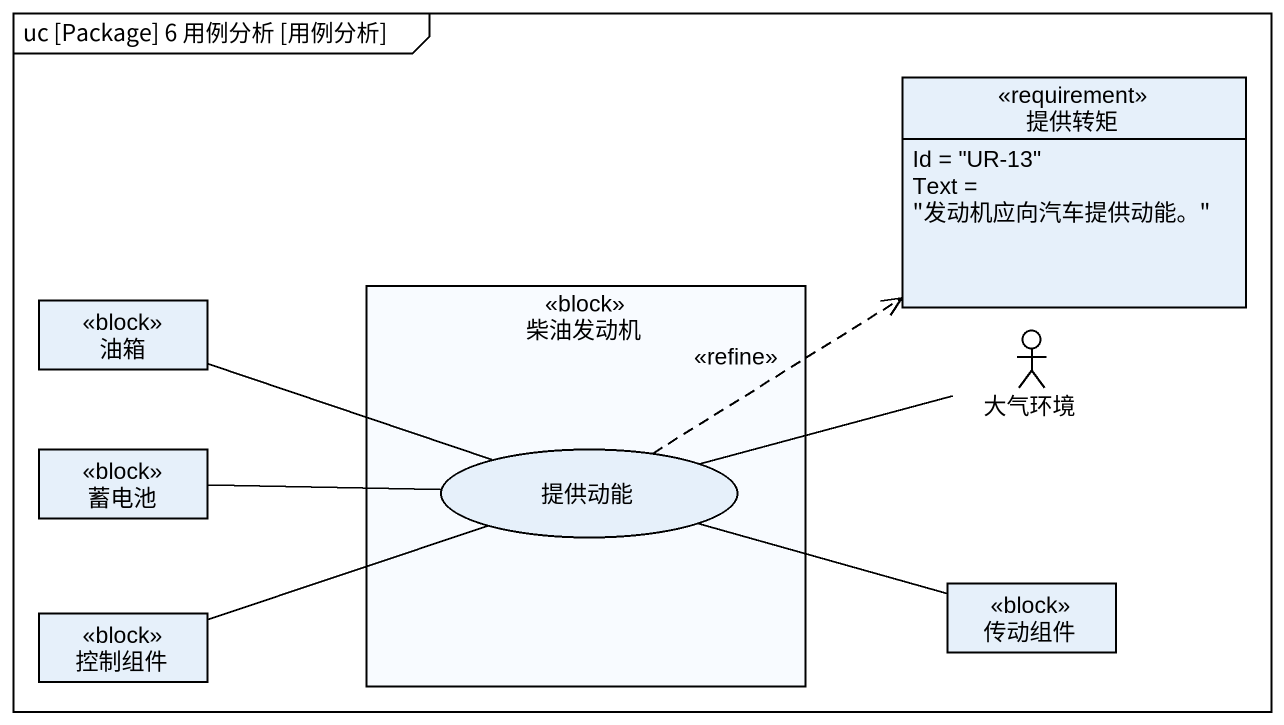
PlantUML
@startuml
mainframe uc [Package] 6 用例分析 [用例分析]
allowmixing
hide circle
hide empty members
class 提供转矩 <<requirement>> {
  Id = "UR-13"
  Text = "发动机应向汽车提供动能。"
}
class 油箱 <<block>>
rectangle 柴油发动机 <<block>> {
  usecase 提供动能
}
actor 大气环境
class 蓄电池 <<block>>
class 控制组件 <<block>>
class 传动组件 <<block>>
油箱 -right- 提供动能
蓄电池 -right- 提供动能
提供动能 .up.> 提供转矩 : <<refine>>
提供动能 -right- 大气环境
提供动能 -right- 传动组件
控制组件 -right- 提供动能
@enduml
